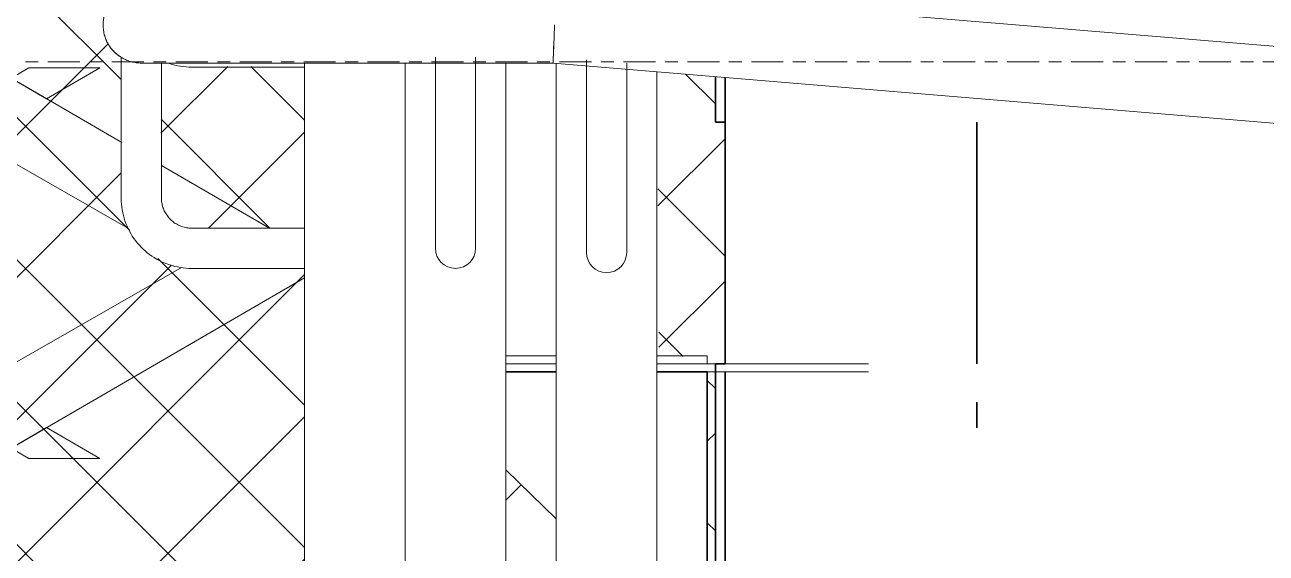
# Model space of a CAD drawing. Header units: millimetres. Extents: x -187664 to 435448, y -313239 to 299894.
# Drawn here: x 126510 to 127127, y -294141 to -293878 of the extents above; entities that cross this region are included whole.
import ezdxf

# ---------------------------------------------------------------- set-up
doc = ezdxf.new("R2010")
doc.units = ezdxf.units.MM
doc.linetypes.add('Centre', pattern=[31.749999999999996, 6.349999999999999, -4.7625, 15.875, -4.7625])
for name, color, linetype, lineweight in [('A-DOOR-E', 7, 'Continuous', 25), ('A-DOOR-HDLN', 7, 'Continuous', 9), ('A-FLOR-E', 7, 'Continuous', 35), ('A-FLOR-HRAL', 7, 'Continuous', 25), ('A-FLOR-LEVL', 7, 'Continuous', 35), ('A-GLAZ-CURT', 7, 'Continuous', 9), ('I-WALL-E', 7, 'Continuous', 35), ('WALL-E', 7, 'Continuous', 35)]:
    doc.layers.add(name, color=color, linetype=linetype, lineweight=lineweight)

# ---------------------------------------------------------------- blocks, each defined once
blk = doc.blocks.new('DPA_CP_Fence Type D - Fence Post Left w MRTA Logo-V182-2120-01 ENTRANCE 1 SECTION A')
at = {"layer": 'A-GLAZ-CURT'}
h = blk.add_hatch(dxfattribs=at)
h.set_pattern_fill('FP_20', style=0, pattern_type=2)
h.set_pattern_definition([(45, (-856827.505, 101450), (-35.35524713544582, 35.35543098320893), []), (135, (-856827.505, 101450), (-35.35524713544582, -35.35543098320893), [])])
h.paths.add_polyline_path([(-856634.2775673486, 102212.4035925977), (-856634.2775673486, 102215.4035925977), (-856601.1881364416, 102215.4035925977), (-856601.1881364416, 102232.4035925976), (-857151.1881364417, 102232.4035925976), (-857150.4701634285, 102212.4035925977), (-857134.2775673486, 102212.4035925977), (-857134.2775673486, 102215.4035925977), (-857100.4701634285, 102215.4035925977), (-857100.4701634285, 102212.4035925977), (-857084.2775673487, 102212.4035925977), (-857084.2775673487, 102215.4035925977), (-857050.4701634285, 102215.4035925977), (-857050.4701634285, 102212.4035925977), (-857034.2775673486, 102212.4035925977), (-857034.2775673486, 102215.4035925977), (-857000.4701634285, 102215.4035925977), (-857000.4701634285, 102212.4035925977), (-856984.2775673486, 102212.4035925977), (-856984.2775673486, 102215.4035925977), (-856950.4701634283, 102215.4035925977), (-856950.4701634283, 102212.4035925977), (-856934.2775673486, 102212.4035925977), (-856934.2775673486, 102215.4035925977), (-856900.4701634285, 102215.4035925977), (-856900.4701634285, 102212.4035925977), (-856884.2775673486, 102212.4035925977), (-856884.2775673486, 102215.4035925977), (-856850.4701634285, 102215.4035925977), (-856850.4701634285, 102212.4035925977), (-856834.2775673487, 102212.4035925977), (-856834.2775673487, 102215.4035925977), (-856800.4701634285, 102215.4035925977), (-856800.4701634285, 102212.4035925977), (-856784.2775673487, 102212.4035925977), (-856784.2775673487, 102215.4035925977), (-856750.4701634285, 102215.4035925977), (-856750.4701634285, 102212.4035925977), (-856734.2775673486, 102212.4035925977), (-856734.2775673486, 102215.4035925977), (-856700.4701634285, 102215.4035925977), (-856700.4701634285, 102212.4035925977), (-856684.2775673486, 102212.4035925977), (-856683.8183975342, 102215.4035925977), (-856650.4701634286, 102215.4035925977), (-856650.4701634286, 102212.4035925977), (-856639.8652611283, 102212.4035925977)])
h.paths.add_polyline_path([(-858042.3738653885, 102212.4035925977), (-858034.2775673486, 102212.4035925977), (-858034.2775673486, 102215.4035925977), (-858000.4701634285, 102215.4035925977), (-858000.4701634285, 102212.4035925977), (-857984.2775673487, 102212.4035925977), (-857984.2775673487, 102215.4035925977), (-857950.4701634285, 102215.4035925977), (-857950.4701634285, 102212.4035925977), (-857934.2775673486, 102212.4035925977), (-857934.2775673486, 102215.4035925977), (-857900.4701634285, 102215.4035925977), (-857900.4701634285, 102212.4035925977), (-857884.2775673486, 102212.4035925977), (-857884.2775673486, 102215.4035925977), (-857850.4701634285, 102215.4035925977), (-857850.4701634285, 102212.4035925977), (-857834.2775673486, 102212.4035925977), (-857834.2775673486, 102215.4035925977), (-857800.4701634286, 102215.4035925977), (-857800.4701634286, 102212.4035925977), (-857784.2775673486, 102212.4035925977), (-857784.2775673486, 102215.4035925977), (-857750.4701634285, 102215.4035925977), (-857750.4701634285, 102212.4035925977), (-857734.2775673486, 102212.4035925977), (-857734.2775673486, 102215.4035925977), (-857700.4701634285, 102215.4035925977), (-857700.4701634285, 102212.4035925977), (-857684.2775673487, 102212.4035925977), (-857684.2775673487, 102215.4035925977), (-857650.4701634285, 102215.4035925977), (-857650.4701634285, 102212.4035925977), (-857634.2775673486, 102212.4035925977), (-857634.2775673486, 102215.4035925977), (-857629.4988286843, 102215.4035925977), (-857629.4988286843, 102232.4035925976), (-858097.6338179386, 102232.4035925976), (-858097.6338179386, 102212.4035925977), (-858088.0479411649, 102212.4035925977)])
h.paths.add_polyline_path([(-856501.1881364415, 102212.4035925977), (-856476.1881364415, 102212.4035925977), (-856476.1881364415, 102232.4035925976), (-856501.1881364415, 102232.4035925976), (-856501.1881364415, 102219.1142443662)])
h.paths.add_polyline_path([(-856392.3450252684, 102212.4035925977), (-856392.3450252684, 102232.4035925976), (-856426.1881364416, 102232.4035925976), (-856426.1881364416, 102212.4035925977)])
h.paths.add_polyline_path([(-857234.2775673486, 102212.4035925977), (-857234.2775673486, 102215.4035925977), (-857201.1881364417, 102215.4035925977), (-857201.1881364417, 102232.4035925976), (-857527.8988286845, 102232.4035925976), (-857527.8988286845, 102215.4035925977), (-857500.4701634283, 102215.4035925977), (-857500.4701634283, 102212.4035925977), (-857484.2775673486, 102212.4035925977), (-857484.2775673486, 102215.4035925977), (-857450.4701634285, 102215.4035925977), (-857450.4701634285, 102212.4035925977), (-857434.2775673486, 102212.4035925977), (-857434.2775673486, 102215.4035925977), (-857400.4701634285, 102215.4035925977), (-857400.4701634285, 102212.4035925977), (-857384.2775673487, 102212.4035925977), (-857384.2775673487, 102215.4035925977), (-857350.4701634285, 102215.4035925977), (-857350.4701634285, 102212.4035925977), (-857334.2775673486, 102212.4035925977), (-857334.2775673486, 102215.4035925977), (-857300.4701634285, 102215.4035925977), (-857300.4701634285, 102212.4035925977), (-857284.2775673486, 102212.4035925977), (-857284.2775673486, 102215.4035925977), (-857250.4701634285, 102215.4035925977), (-857250.4701634285, 102212.4035925977)])
h.paths.add_polyline_path([(-856742.4165152344, 102282.4035925976), (-856601.1881364416, 102282.4035925976), (-856601.1881364416, 102447.4035925977), (-856663.4381364415, 102447.9931073135), (-856669.1702295474, 102449.5184980291), (-856678.2984558155, 102454.8154021467), (-856683.8522670118, 102459.9917830488), (-856688.7319101536, 102467.4979455961), (-856690.8483904795, 102473.5402818405), (-856691.6881364415, 102479.8763882947), (-856692.1881364415, 102482.4035925979), (-856692.1881364415, 102552.3327734198), (-856695.6231652842, 102554.9685637551), (-856698.6426191134, 102558.9035925977), (-856700.5407271411, 102563.4860307407), (-856701.1881364416, 102573.3211544546), (-856701.1881364416, 102824.4035925977), (-857151.1881364417, 102824.4035925977), (-857151.1881364417, 102282.4035925976), (-856976.8180822968, 102282.4035925976)])
h.paths.add_polyline_path([(-857445.6212164216, 102282.4035925976), (-857201.1881364417, 102282.4035925976), (-857201.1881364417, 102824.4035925977), (-857527.8988286845, 102824.4035925977), (-857527.8988286845, 102282.4035925976)])
h.paths.add_polyline_path([(-858097.6338179386, 102282.4035925976), (-857629.4988286843, 102282.4035925976), (-857629.4988286843, 102824.4035925977), (-858097.6338179386, 102824.4035925977), (-858097.6338179386, 102345.0337947114)])
h.paths.add_polyline_path([(-856501.1881364415, 102282.4035925976), (-856476.1881364415, 102282.4035925976), (-856476.1881364415, 102323.0064257137), (-856501.1881364415, 102347.3376171424), (-856501.1881364415, 102345.0337947114)])
h.paths.add_polyline_path([(-856401.1881364415, 102282.4035925976), (-856397.1881364416, 102282.4035925976), (-856397.1881364416, 102395.9999999999), (-856401.1881364415, 102395.9999999999), (-856401.1881364415, 102345.0337947114)])
h.paths.add_polyline_path([(-856827.5042234219, 102352.9999999408), (-856899.4025573735, 102352.9999999586), (-857066.476353018, 102449.9999999999), (-856899.3298253735, 102546.9999999586), (-856827.5042234219, 102546.9999999586), (-856996.3295828198, 102449.9999999826), (-856899.3298253735, 102394.2679908229)])
h.paths.add_polyline_path([(-856392.3450252684, 102399.9999999999), (-856392.3450252684, 102519.9999999999), (-856397.1881364416, 102519.9999999999), (-856397.1881364416, 102542.6885430982), (-856426.1881364416, 102545.1052097649), (-856425.1881364415, 102403.9999999999), (-856401.1881364415, 102403.179562384), (-856401.1881364415, 102399.9999999999), (-856397.1881364416, 102399.9999999999)])
h.paths.add_polyline_path([(-856657.1881364414, 102464.4746604096), (-856657.1881364414, 102467.4035925977), (-856601.1881364416, 102467.4035925977), (-856601.1881364416, 102547.4035925977), (-856663.2641191791, 102547.9467988688), (-856672.1881364415, 102549.4035925977), (-856672.6881364416, 102482.4035925979), (-856675.1170686297, 102482.4035925979), (-856670.9018602158, 102475.9061187906), (-856670.3894346048, 102472.8392346138), (-856664.5970560557, 102469.3168893179), (-856663.685609795, 102466.7337809286), (-856659.2063432871, 102466.0638466356)])
h.paths.add_polyline_path([(-856392.3450252684, 102580.4166666666), (-856392.3450252684, 102792.2849505004), (-856426.1881364416, 102795.1052097648), (-856426.1881364416, 102583.236925931), (-856409.408482552, 102581.8386214402)])
h.paths.add_polyline_path([(-856663.1881364415, 102587.4035925977), (-856601.1881364416, 102587.4035925977), (-856601.1881364416, 102647.4035925978), (-856663.1881364415, 102647.4035925978), (-856663.1881364415, 102596.8728954017)])
h.paths.add_polyline_path([(-856657.1881364416, 102664.4746604096), (-856657.1881364416, 102667.4035925978), (-856601.1881364416, 102667.4035925978), (-856601.1881364416, 102697.4035925977), (-856663.1881364415, 102697.4035925977), (-856663.1881364415, 102666.7678248859), (-856659.2063432871, 102666.0638466356)])
h.paths.add_polyline_path([(-856657.1881364416, 102714.4746604096), (-856657.1881364416, 102717.4035925977), (-856601.1881364416, 102717.4035925977), (-856601.1881364416, 102720.3202592644), (-856663.1881364415, 102720.3202592644), (-856663.1881364415, 102716.7678248858), (-856659.2063432875, 102716.0638466356)])
h.paths.add_polyline_path([(-856657.1881364414, 102739.4746604096), (-856657.1881364414, 102742.4035925978), (-856601.1881364416, 102742.4035925978), (-856601.1881364416, 102797.4035925977), (-856663.1881364415, 102797.4035925977), (-856663.1881364415, 102741.7678248859), (-856659.2063432871, 102741.0638466356), (-856657.701509377, 102739.8789030172)])
h.paths.add_polyline_path([(-857151.1881364417, 102862.4035925976), (-856701.1881364416, 102862.4035925977), (-856701.1881364416, 103074.4035925976), (-857151.1881364417, 103074.4035925976), (-857151.1881364417, 102974.6315464372)])
h.paths.add_polyline_path([(-856625.2157317032, 102862.4035925976), (-856601.1881364416, 102862.4035925976), (-856601.1881364416, 102897.4035925978), (-856663.1881364415, 102897.4035925978), (-856663.1881364415, 102862.4035925977), (-856657.1881364416, 102862.4035925977)])
h.paths.add_polyline_path([(-857629.4988286843, 102862.4035925976), (-857629.4988286843, 103074.4035925976), (-858097.6338179386, 103074.4035925976), (-858097.6338179386, 102862.4035925976), (-857680.022783484, 102862.4035925976)])
h.paths.add_polyline_path([(-857527.8988286845, 102862.4035925976), (-857201.1881364417, 102862.4035925976), (-857201.1881364417, 103074.4035925976), (-857527.8988286845, 103074.4035925976), (-857527.8988286845, 102974.6315464372)])
h.paths.add_polyline_path([(-856392.3450252684, 102862.4035925976), (-856392.3450252684, 102980.2433559216), (-856426.1881364416, 102983.0636151861), (-856426.1881364416, 102862.4035925976)])
h.paths.add_polyline_path([(-856657.1881364416, 102914.4746604096), (-856657.1881364416, 102917.4035925977), (-856601.1881364416, 102917.4035925977), (-856601.1881364416, 102970.3202592644), (-856663.1881364415, 102970.3202592644), (-856663.1881364415, 102916.7678248858), (-856659.2063432875, 102916.0638466356)])
h.paths.add_polyline_path([(-856657.1881364416, 102989.4746604096), (-856657.1881364416, 102992.4035925978), (-856601.1881364416, 102992.4035925978), (-856601.1881364416, 103074.4035925976), (-856663.1881364415, 103074.4035925976), (-856663.1881364415, 102991.7678248858), (-856659.2063432875, 102991.0638466356), (-856657.701509377, 102989.8789030171)])
h.paths.add_polyline_path([(-856392.3450252684, 103030.4166666666), (-856392.3450252684, 103074.4035925976), (-856431.1881364416, 103074.4035925976), (-856431.1881364416, 103033.6535925977)])
h.paths.add_polyline_path([(-856551.1881364416, 103037.4035925977), (-856521.1881364416, 103037.4035925977), (-856521.1881364416, 103074.4035925976), (-856551.1881364416, 103074.4035925976)])
h.paths.add_polyline_path([(-858022.5023533303, 103112.4035925976), (-857629.4988286843, 103112.4035925976), (-857629.4988286843, 103262.4035925976), (-858097.6338179386, 103262.4035925976), (-858097.6338179386, 103112.4035925976), (-858039.3994141768, 103112.4035925976)])
h.paths.add_polyline_path([(-856521.1881364416, 103112.4035925976), (-856521.1881364416, 103262.4035925976), (-856551.1881364416, 103262.4035925976), (-856551.1881364416, 103112.4035925976)])
h.paths.add_polyline_path([(-856431.1881364416, 103112.4035925976), (-856392.3450252684, 103112.4035925976), (-856392.3450252684, 103262.4035925976), (-856431.1881364416, 103262.4035925976), (-856431.1881364416, 103226.4706471275)])
h.paths.add_polyline_path([(-857151.1881364417, 103112.4035925976), (-856601.1881364416, 103112.4035925977), (-856601.1881364416, 103262.4035925976), (-857151.1881364417, 103262.4035925976)])
h.paths.add_polyline_path([(-857445.6212164216, 103112.4035925976), (-857201.1881364417, 103112.4035925976), (-857201.1881364417, 103262.4035925976), (-857527.8988286845, 103262.4035925976), (-857527.8988286845, 103112.4035925976)])
h.paths.add_polyline_path([(-858095.9302248292, 103312.4035925976), (-857629.4988286843, 103312.4035925976), (-857629.4988286843, 103400.1316524975), (-858027.7266824772, 103399.4656676416), (-858041.6367556398, 103397.3905162079), (-858063.0601329114, 103388.1665324189), (-858079.1564549507, 103373.6458175754), (-858089.7913262139, 103357.7108588397), (-858095.9302248292, 103340.3271353987), (-858097.6338179386, 103312.4035925976)])
h.paths.add_polyline_path([(-856392.3450252684, 103312.4035925976), (-856392.3450252684, 103400.1316524975), (-856431.1881364416, 103400.1316524975), (-856431.1881364416, 103312.4035925976)])
h.paths.add_polyline_path([(-857527.8988286845, 103312.4035925976), (-856521.1881364416, 103312.4035925976), (-856521.1881364416, 103400.1316524975), (-857527.8988286845, 103400.1316524975), (-857527.8988286845, 103352.3901974727)])
at = {"layer": 'A-GLAZ-CURT', "color": 7}
for p, q in [((-856827.505341682, 102546.9999999409), (-856688.5501817889, 102467.1621690125)), ((-856691.8473947044, 102509.9562303607), (-856755.6797396826, 102546.9999999586)), ((-856738.0434200885, 102547.0000000897), (-856746.8375812266, 102541.9086309059)), ((-856702.7707810411, 102547.0000000897), (-856738.0434200885, 102547.0000000897)), ((-856729.1888944036, 102531.6621250691), (-856702.7707810411, 102547.0000000897)), ((-856746.8375812266, 102541.9086309059), (-856729.1888944036, 102531.6621250691)), ((-856618.5223880189, 102467.4035925977), (-856672.1881364414, 102498.5473900023)), ((-856662.3089106147, 102447.9149693089), (-856827.5053416342, 102352.9999999408)), ((-856755.6070076828, 102352.9999999586), (-856601.1881364415, 102442.6527815712)), ((-856729.1888944036, 102368.3378749307), (-856746.8375812266, 102358.0913690939)), ((-856702.7707810411, 102352.9999999101), (-856729.1888944036, 102368.3378749307)), ((-856746.8375812266, 102358.0913690939), (-856738.0434200885, 102352.9999999101)), ((-856738.0434200885, 102352.9999999101), (-856702.7707810411, 102352.9999999101))]:
    blk.add_line(p, q, dxfattribs=at)
blk = doc.blocks.new('Railing - RL7_Baluster Post-V202-2120-01 ENTRANCE 1 SECTION A')
at = {"layer": 'A-FLOR-HRAL', "color": 7, "lineweight": 9}
for p, q in [((-856601.1881364417, 102135.3202592643), (-856601.1881364417, 102549.4035925977)), ((-856601.1881364417, 102139.486925931), (-856601.1881364417, 102549.4035925977)), ((-856551.1881364417, 102549.4035925977), (-856551.1881364417, 102135.3202592643)), ((-856551.1881364417, 102139.486925931), (-856551.1881364417, 102549.4035925977))]:
    blk.add_line(p, q, dxfattribs=at)
blk = doc.blocks.new('Railing - RL7_Baluster Post-V203-2120-01 ENTRANCE 1 SECTION A')
at = {"layer": 'A-FLOR-HRAL', "color": 7, "lineweight": 9}
for p, q in [((-856601.1881364417, 102547.4035925977), (-856657.1881364416, 102547.4035925977)), ((-856601.1881364417, 102035.3202592643), (-856601.1881364417, 102549.4035925977)), ((-856601.1881364417, 102039.486925931), (-856601.1881364417, 102549.4035925977)), ((-856551.1881364417, 102549.4035925977), (-856551.1881364417, 102035.3202592643)), ((-856551.1881364417, 102039.486925931), (-856551.1881364417, 102549.4035925977))]:
    blk.add_line(p, q, dxfattribs=at)
at = {"layer": 'A-FLOR-HRAL', "color": 7, "lineweight": 9, "flags": 128}
blk.add_lwpolyline([(-856657.1881364416, 102547.4035925979), (-856658.5877631381, 102547.4315888648), (-856659.9851507305, 102547.5155328773), (-856661.3780636967, 102547.655290343), (-856662.7642736731, 102547.8506376797), (-856664.1415630194, 102548.1012623735), (-856665.5077283664, 102548.4067634781), (-856666.8605841413, 102548.766652257), (-856668.1979660632, 102549.180352965)], dxfattribs=at)
blk = doc.blocks.new('Railing - RL7_Baluster Post-V207-2120-01 ENTRANCE 1 SECTION A')
at = {"layer": 'A-FLOR-HRAL', "color": 7, "lineweight": 9}
for p, q in [((-856601.1881364417, 102212.4035925977), (-856601.1881364417, 102549.4035925976)), ((-856601.1881364417, 102212.4035925977), (-856601.1881364417, 102549.4035925976)), ((-856551.1881364417, 102549.4035925976), (-856551.1881364417, 102212.4035925977)), ((-856551.1881364417, 102212.4035925977), (-856551.1881364417, 102549.4035925976))]:
    blk.add_line(p, q, dxfattribs=at)
blk = doc.blocks.new('Railing - RL7_Baluster Post-V208-2120-01 ENTRANCE 1 SECTION A')
at = {"layer": 'A-FLOR-HRAL', "color": 7, "lineweight": 9}
for p, q in [((-856601.1881364417, 102208.236925931), (-856601.1881364417, 102549.4035925976)), ((-856601.1881364417, 102211.2437039533), (-856601.1881364417, 102549.4035925976)), ((-856551.1881364417, 102549.4035925976), (-856551.1881364417, 102208.236925931)), ((-856551.1881364417, 102212.4035925977), (-856551.1881364417, 102549.4035925976))]:
    blk.add_line(p, q, dxfattribs=at)
blk = doc.blocks.new('Railing - RL7_Baluster Post-V209-2120-01 ENTRANCE 1 SECTION A')
at = {"layer": 'A-FLOR-HRAL', "color": 7, "lineweight": 9}
for p, q in [((-856692.1881364416, 102482.4035925979), (-856692.1881364416, 102552.3327734198)), ((-856672.1881364417, 102549.4352590642), (-856672.1881364417, 102482.4035925979)), ((-856601.1881364417, 101937.4035925976), (-856601.1881364417, 102549.4035925977)), ((-856601.1881364417, 101937.4035925976), (-856601.1881364417, 102549.4035925977)), ((-856551.1881364417, 102549.4035925977), (-856551.1881364417, 102007.4035925976)), ((-856551.1881364417, 102007.4035925976), (-856551.1881364417, 102549.4035925977)), ((-856657.1881364416, 102467.4035925977), (-856601.1881364417, 102467.4035925977)), ((-856601.1881364417, 102457.4035925977), (-856601.1881364417, 102466.0638466356)), ((-856601.1881364417, 102466.0638466356), (-856601.1881364417, 102457.4035925977)), ((-856601.1881364417, 102457.4035925977), (-856601.1881364417, 102448.7433385599)), ((-856601.1881364417, 102448.7433385599), (-856601.1881364417, 102457.4035925977)), ((-856601.1881364417, 102447.4035925977), (-856657.1881364416, 102447.4035925977))]:
    blk.add_line(p, q, dxfattribs=at)
at = {"layer": 'A-FLOR-HRAL', "color": 7, "lineweight": 9, "flags": 128}
for points in [[(-856657.1881364416, 102447.4035925979), (-856658.5877631381, 102447.4315888648), (-856659.9851507305, 102447.5155328773), (-856661.3780636967, 102447.655290343), (-856662.7642736731, 102447.8506376797), (-856664.1415630194, 102448.1012623734), (-856665.5077283664, 102448.4067634781), (-856666.8605841413, 102448.766652257), (-856668.1979660632, 102449.180352965), (-856669.5177346062, 102449.6472037692), (-856670.8177784223, 102450.1664578078), (-856672.0960177189, 102450.7372843852), (-856673.3504075855, 102451.3587703006), (-856674.578941266, 102452.0299213092), (-856675.7796533688, 102452.7496637124), (-856676.9506230104, 102453.5168460761), (-856678.0899768893, 102454.3302410719), (-856679.1958922822, 102455.1885474416), (-856680.2665999606, 102456.090392078), (-856681.3003870203, 102457.034332222), (-856682.295599623, 102458.0188577707), (-856683.2506456407, 102459.0423936935), (-856684.1639972031, 102460.1033025509), (-856685.0341931429, 102461.1998871154), (-856685.8598413321, 102462.3303930854), (-856686.6396209098, 102463.4930118925), (-856687.3722843952, 102464.6858835947), (-856688.0566596825, 102465.9070998518), (-856688.6916519178, 102467.1547069782), (-856689.2762452485, 102468.4267090687), (-856689.8095044504, 102469.7210711912), (-856690.2905764224, 102471.0357226425), (-856690.7186915516, 102472.3685602608), (-856691.0931649457, 102473.7174517901), (-856691.4133975267, 102475.0802392917), (-856691.6788769912, 102476.4547425964), (-856691.8891786283, 102477.8387627921), (-856692.0439660003, 102479.2300857416), (-856692.1429914807, 102480.6264856252), (-856692.1860966496, 102482.0257285009), (-856692.1881364415, 102482.4035925979)], [(-856672.1881364415, 102482.4035925979), (-856672.1761380414, 102481.8037525851), (-856672.140162036, 102481.2048721883), (-856672.0802659793, 102480.6079094885), (-856671.9965456922, 102480.0138194987), (-856671.8891351091, 102479.423552636), (-856671.7582060643, 102478.8380532015), (-856671.6039680162, 102478.2582578694), (-856671.4266677127, 102477.6850941887), (-856671.2265887967, 102477.1194790988), (-856671.0040513516, 102476.5623174633), (-856670.7594113899, 102476.0145006219), (-856670.4930602832, 102475.4769049648), (-856670.2054241367, 102474.9503905302), (-856669.8969631067, 102474.4357996291), (-856669.5681706652, 102473.933955497), (-856669.2195728099, 102473.4456609775), (-856668.8517272228, 102472.9716972376), (-856668.4652223787, 102472.5128225183), (-856668.0606766026, 102472.0697709212), (-856667.6387370817, 102471.6432512344), (-856667.2000788291, 102471.2339457983), (-856666.7454036045, 102470.8425094144), (-856666.2754387911, 102470.4695682974), (-856665.7909362327, 102470.1157190734), (-856665.2926710296, 102469.7815278258), (-856664.7814403, 102469.4675291892), (-856664.2580619041, 102469.1742254946), (-856663.7233731357, 102468.9020859652), (-856663.1782293827, 102468.6515459663), (-856662.6235027587, 102468.4230063084), (-856662.0600807081, 102468.2168326062), (-856661.488864586, 102468.0333546936), (-856660.9107682164, 102467.8728660961), (-856660.3267164299, 102467.7356235614), (-856659.737643585, 102467.6218466481), (-856659.1444920726, 102467.531717375), (-856658.5482108084, 102467.4653799298), (-856657.9497537155, 102467.4229404383), (-856657.3500781974, 102467.4044667945), (-856657.1881364416, 102467.4035925979)]]:
    blk.add_lwpolyline(points, dxfattribs=at)
blk = doc.blocks.new('Railing - RL7_Baluster Post-V210-2120-01 ENTRANCE 1 SECTION A')
at = {"layer": 'A-FLOR-HRAL', "color": 7, "lineweight": 9}
for p, q in [((-856536.1881364417, 102482.4035925979), (-856536.1881364417, 102552.3327734199)), ((-856516.1881364416, 102552.3327734199), (-856516.1881364416, 102482.4035925979)), ((-856551.1881364417, 101937.4035925976), (-856551.1881364417, 102549.4035925977)), ((-856551.1881364417, 102007.4035925976), (-856551.1881364417, 102549.4035925977)), ((-856501.1881364417, 102549.4035925977), (-856501.1881364417, 102007.4035925976)), ((-856501.1881364417, 101937.4035925976), (-856501.1881364417, 102549.4035925977))]:
    blk.add_line(p, q, dxfattribs=at)
at = {"layer": 'A-FLOR-HRAL', "color": 7, "lineweight": 9, "flags": 128}
for points in [[(-856536.1881364417, 102457.4035925979), (-856536.1881364417, 102457.4235899314), (-856536.1881364417, 102457.4835499403), (-856536.1881364417, 102457.5833767016), (-856536.1881364417, 102457.7229105135), (-856536.1881364417, 102457.9019281519), (-856536.1881364417, 102458.1201432266), (-856536.1881364417, 102458.3772066401), (-856536.1881364417, 102458.6727071458), (-856536.1881364417, 102459.0061720059), (-856536.1881364417, 102459.3770677478), (-856536.1881364417, 102459.7848010174), (-856536.1881364417, 102460.2287195284), (-856536.1881364417, 102460.708113106), (-856536.1881364417, 102461.2222148226), (-856536.1881364417, 102461.7702022252), (-856536.1881364417, 102462.3511986508), (-856536.1881364417, 102462.9642746291), (-856536.1881364417, 102463.6084493694), (-856536.1881364417, 102464.2826923294), (-856536.1881364417, 102464.9859248642), (-856536.1881364417, 102465.7170219519), (-856536.1881364417, 102466.4748139929), (-856536.1881364417, 102467.2580886818), (-856536.1881364417, 102468.0655929461), (-856536.1881364417, 102468.8960349512), (-856536.1881364417, 102469.7480861671), (-856536.1881364417, 102470.6203834935), (-856536.1881364417, 102471.511531441), (-856536.1881364417, 102472.4201043627), (-856536.1881364417, 102473.344648736), (-856536.1881364417, 102474.2836854869), (-856536.1881364417, 102475.2357123571), (-856536.1881364417, 102476.1992063066), (-856536.1881364417, 102477.1726259506), (-856536.1881364417, 102478.1544140254), (-856536.1881364417, 102479.1429998794), (-856536.1881364417, 102480.1368019863), (-856536.1881364417, 102481.1342304745), (-856536.1881364417, 102482.1336896714), (-856536.1881364417, 102482.4035925979)], [(-856516.1881364416, 102482.4035925979), (-856516.1881364416, 102481.4038592432), (-856516.1881364416, 102480.4057252487), (-856516.1881364416, 102479.4107874157), (-856516.1881364416, 102478.4206374325), (-856516.1881364416, 102477.436859328), (-856516.1881364416, 102476.4610269372), (-856516.1881364416, 102475.4947013838), (-856516.1881364416, 102474.5394285825), (-856516.1881364416, 102473.596736766), (-856516.1881364416, 102472.6681340402), (-856516.1881364416, 102471.7551059713), (-856516.1881364416, 102470.8591132093), (-856516.1881364416, 102469.9815891518), (-856516.1881364416, 102469.1239376499), (-856516.1881364416, 102468.287530763), (-856516.1881364416, 102467.4737065638), (-856516.1881364416, 102466.6837669974), (-856516.1881364416, 102465.9189757986), (-856516.1881364416, 102465.1805564701), (-856516.1881364416, 102464.4696903254), (-856516.1881364416, 102463.7875145986), (-856516.1881364416, 102463.1351206254), (-856516.1881364416, 102462.513552097), (-856516.1881364416, 102461.9238033904), (-856516.1881364416, 102461.3668179777), (-856516.1881364416, 102460.8434869168), (-856516.1881364416, 102460.3546474258), (-856516.1881364416, 102459.9010815435), (-856516.1881364416, 102459.4835148786), (-856516.1881364416, 102459.1026154487), (-856516.1881364416, 102458.7589926117), (-856516.1881364416, 102458.4531960907), (-856516.1881364416, 102458.1857150949), (-856516.1881364416, 102457.956977537), (-856516.1881364416, 102457.7673493482), (-856516.1881364416, 102457.6171338931), (-856516.1881364416, 102457.5065714845), (-856516.1881364416, 102457.4358389985), (-856516.1881364416, 102457.4050495922)]]:
    blk.add_lwpolyline(points, dxfattribs=at)
at = {"layer": 'A-FLOR-HRAL', "color": 7, "lineweight": 9}
blk.add_arc((-856526.1881364417, 102457.4035925977), 10.00000000001756, 180.0000000000417, 359.9999999999579, dxfattribs=at)
blk = doc.blocks.new('Railing - RL7_Baluster Post-17914660-2120-01 ENTRANCE 1 SECTION A')
at = {"layer": 'A-FLOR-HRAL', "color": 7, "lineweight": 9}
for p, q in [((-856461.1881364417, 102480.3202592646), (-856461.1881364417, 102550.9612104239)), ((-856476.1881364416, 101887.4035925976), (-856476.1881364416, 102549.2720519467)), ((-856476.1881364416, 102007.4035925976), (-856476.1881364416, 102549.2720519467)), ((-856441.1881364417, 102549.2945437572), (-856441.1881364417, 102480.3202592646)), ((-856426.1881364416, 102545.1109374707), (-856426.1881364416, 102003.236925931)), ((-856426.1881364416, 101933.236925931), (-856426.1881364416, 102545.1109374707))]:
    blk.add_line(p, q, dxfattribs=at)
at = {"layer": 'A-FLOR-HRAL', "color": 7, "lineweight": 9, "flags": 128}
for points in [[(-856461.1881364417, 102455.3202592646), (-856461.1881364417, 102455.340256598), (-856461.1881364417, 102455.400216607), (-856461.1881364417, 102455.5000433682), (-856461.1881364417, 102455.6395771802), (-856461.1881364417, 102455.8185948185), (-856461.1881364417, 102456.0368098933), (-856461.1881364417, 102456.2938733068), (-856461.1881364417, 102456.5893738125), (-856461.1881364417, 102456.9228386726), (-856461.1881364417, 102457.2937344145), (-856461.1881364417, 102457.7014676841), (-856461.1881364417, 102458.1453861951), (-856461.1881364417, 102458.6247797726), (-856461.1881364417, 102459.1388814892), (-856461.1881364417, 102459.6868688918), (-856461.1881364417, 102460.2678653175), (-856461.1881364417, 102460.8809412958), (-856461.1881364417, 102461.525116036), (-856461.1881364417, 102462.199358996), (-856461.1881364417, 102462.9025915309), (-856461.1881364417, 102463.6336886185), (-856461.1881364417, 102464.3914806596), (-856461.1881364417, 102465.1747553485), (-856461.1881364417, 102465.9822596127), (-856461.1881364417, 102466.8127016179), (-856461.1881364417, 102467.6647528337), (-856461.1881364417, 102468.5370501602), (-856461.1881364417, 102469.4281981076), (-856461.1881364417, 102470.3367710294), (-856461.1881364417, 102471.2613154026), (-856461.1881364417, 102472.2003521536), (-856461.1881364417, 102473.1523790238), (-856461.1881364417, 102474.1158729733), (-856461.1881364417, 102475.0892926173), (-856461.1881364417, 102476.0710806921), (-856461.1881364417, 102477.0596665461), (-856461.1881364417, 102478.053468653), (-856461.1881364417, 102479.0508971412), (-856461.1881364417, 102480.0503563381), (-856461.1881364417, 102480.3202592646)], [(-856441.1881364417, 102480.3202592646), (-856441.1881364417, 102479.3205259099), (-856441.1881364417, 102478.3223919153), (-856441.1881364417, 102477.3274540823), (-856441.1881364417, 102476.3373040992), (-856441.1881364417, 102475.3535259947), (-856441.1881364417, 102474.3776936039), (-856441.1881364417, 102473.4113680505), (-856441.1881364417, 102472.4560952492), (-856441.1881364417, 102471.5134034327), (-856441.1881364417, 102470.5848007068), (-856441.1881364417, 102469.6717726379), (-856441.1881364417, 102468.775779876), (-856441.1881364417, 102467.8982558185), (-856441.1881364417, 102467.0406043165), (-856441.1881364417, 102466.2041974297), (-856441.1881364417, 102465.3903732305), (-856441.1881364417, 102464.6004336641), (-856441.1881364417, 102463.8356424653), (-856441.1881364417, 102463.0972231368), (-856441.1881364417, 102462.3863569921), (-856441.1881364417, 102461.7041812653), (-856441.1881364417, 102461.0517872921), (-856441.1881364417, 102460.4302187637), (-856441.1881364417, 102459.840470057), (-856441.1881364417, 102459.2834846444), (-856441.1881364417, 102458.7601535835), (-856441.1881364417, 102458.2713140924), (-856441.1881364417, 102457.8177482102), (-856441.1881364417, 102457.4001815453), (-856441.1881364417, 102457.0192821154), (-856441.1881364417, 102456.6756592783), (-856441.1881364417, 102456.3698627573), (-856441.1881364417, 102456.1023817616), (-856441.1881364417, 102455.8736442037), (-856441.1881364417, 102455.6840160148), (-856441.1881364417, 102455.5338005598), (-856441.1881364417, 102455.4232381511), (-856441.1881364417, 102455.3525056652), (-856441.1881364417, 102455.3217162588)]]:
    blk.add_lwpolyline(points, dxfattribs=at)
at = {"layer": 'A-FLOR-HRAL', "color": 7, "lineweight": 9}
blk.add_arc((-856451.1881364416, 102455.3202592644), 10.00000000011693, 180.0000000000417, 359.9999999999579, dxfattribs=at)
blk = doc.blocks.new('Railing - Railing-14391909-2120-01 ENTRANCE 1 SECTION A')
at = {"layer": 'A-FLOR-HRAL', "color": 7, "lineweight": 9}
for p, q in [((-850627.3450252685, 102099.9999999999), (-856476.1881364416, 102587.4035925977)), ((-856682.1881364417, 102549.4035925977), (-856477.7687304358, 102549.4035925977)), ((-856477.7687304358, 102549.4035925977), (-850627.3450252685, 102061.8682838337))]:
    blk.add_line(p, q, dxfattribs=at)
blk.add_open_spline([(-856682.1881364422, 102587.4035925978), (-856685.5022360308, 102587.4041707684), (-856692.1324992086, 102585.6271738495), (-856699.4117173743, 102578.3470869919), (-856701.1881364423, 102571.7197181764), (-856701.1881364417, 102568.4035925976)], degree=3, dxfattribs=at)
for points, knots in [([(-856701.1881364417, 102568.4035925977), (-856701.1881364417, 102566.7455298083), (-856700.7515527966, 102563.4296041986), (-856698.8317233984, 102558.7942750371), (-856695.9066385907, 102554.9833982376), (-856693.4591291194, 102553.0382025948), (-856692.2302652098, 102552.273793802)], [0, 0, 0, 0, 0.08333333333333333, 0.1666666666666667, 0.25, 0.3227446773574368, 0.3227446773574368, 0.3227446773574368, 0.3227446773574368]), ([(-856682.1881364416, 102549.4035925976), (-856682.5999688809, 102549.4035925976), (-856683.4236337597, 102549.4307322727), (-856684.6696167268, 102549.5526864857), (-856685.9050749468, 102549.755363174), (-856687.1093108109, 102550.0378944385), (-856688.2918716029, 102550.3990704609), (-856689.4634720335, 102550.8373445416), (-856690.6041943658, 102551.3508402524), (-856691.6951645105, 102551.9373574998), (-856692.743966243, 102552.5943893029), (-856694.1016258704, 102553.560676995), (-856695.3528025255, 102554.6562534087), (-856696.4766849673, 102555.8670785516), (-856697.5365808874, 102557.1494521684), (-856698.6903434262, 102558.8764194249), (-856699.788512596, 102561.1118191691), (-856700.8640446705, 102564.2586578701), (-856701.1807831292, 102566.7455298083), (-856701.1881364416, 102568.4035925976)], [-0.5, -0.5, -0.5, -0.5, -0.4791666666666667, -0.4583333333333334, -0.4375, -0.4166666666666667, -0.3958333333333334, -0.375, -0.3541666666666666, -0.3333333333333333, -0.3125, -0.2916666666666666, -0.25, -0.2291666666666667, -0.2083333333333333, -0.1666666666666667, -0.125, -0.08333333333333333, 0, 0, 0, 0]), ([(-856476.9784334387, 102568.4035925977), (-856477.0458670721, 102566.7454020758), (-856477.1860358558, 102563.4296634872), (-856477.3779380148, 102558.7942591254), (-856477.5437037089, 102554.8148555973), (-856477.7131574003, 102550.7386494891), (-856477.7687583077, 102549.4041750951), (-856477.7687304355, 102549.4035925977)], [0, 0, 0, 0, 0.08333333333333333, 0.1666666666666667, 0.25, 0.3333333333333333, 0.5, 0.5, 0.5, 0.5]), ([(-856477.7415534353, 102550.0545271162), (-856477.7236780934, 102550.4837773574), (-856477.6442892066, 102552.3933522264), (-856477.3934525808, 102558.4602168435), (-856477.1133007057, 102565.0872115539), (-856476.978433439, 102568.4035925976)], [0.5833333333333334, 0.5833333333333334, 0.5833333333333334, 0.5833333333333334, 0.6666666666666667, 0.8333333333333334, 1, 1, 1, 1])]:
    blk.add_open_spline(points, degree=3, knots=knots, dxfattribs=at)
at = {"color": 7}
for name in ['Railing - RL7_Baluster Post-V207-2120-01 ENTRANCE 1 SECTION A', 'Railing - RL7_Baluster Post-V208-2120-01 ENTRANCE 1 SECTION A', 'Railing - RL7_Baluster Post-V202-2120-01 ENTRANCE 1 SECTION A', 'Railing - RL7_Baluster Post-V203-2120-01 ENTRANCE 1 SECTION A', 'Railing - RL7_Baluster Post-V209-2120-01 ENTRANCE 1 SECTION A', 'Railing - RL7_Baluster Post-V210-2120-01 ENTRANCE 1 SECTION A', 'Railing - RL7_Baluster Post-17914660-2120-01 ENTRANCE 1 SECTION A']:
    blk.add_blockref(name, (0, 0), dxfattribs=at)
blk = doc.blocks.new('DPA-STOP LOG-SIDE-GLASS LIFT - SIDE POST-17713085-2120-01 ENTRANCE 1 SECTION A')
at = {"layer": 'A-DOOR-E', "color": 7, "lineweight": 9}
for p, q in [((-856476.1881364416, 102403.9999999999), (-856501.1881364417, 102403.9999999999)), ((-856501.1881364417, 102403.9999999999), (-856476.1881364416, 102403.9999999999)), ((-856401.1881364416, 102403.9999999999), (-856426.1881364416, 102403.9999999999)), ((-856426.1881364416, 102403.9999999999), (-856401.1881364416, 102403.9999999999)), ((-856421.1881364417, 102403.9999999999), (-856425.1881364416, 102403.9999999999)), ((-856425.1881364416, 102403.9999999999), (-856421.1881364417, 102403.9999999999)), ((-856421.1881364417, 102403.9999999999), (-856425.1881364416, 102403.9999999999)), ((-856425.1881364416, 102403.9999999999), (-856421.1881364417, 102403.9999999999)), ((-856421.1881364417, 102403.9999999999), (-856414.2599332114, 102403.9999999999)), ((-856414.2599332114, 102403.9999999999), (-856421.1881364417, 102403.9999999999)), ((-856421.1881364417, 102403.9999999999), (-856414.2599332114, 102403.9999999999)), ((-856414.2599332114, 102403.9999999999), (-856421.1881364417, 102403.9999999999)), ((-856401.1881364416, 102399.9999999999), (-856401.1881364416, 102403.9999999999)), ((-856401.1881364416, 102403.9999999999), (-856401.1881364416, 102399.9999999999)), ((-856551.1881364417, 102399.9999999999), (-856551.1881364417, 102395.9999999999)), ((-856551.1881364417, 102399.9999999999), (-856551.1881364417, 102395.9999999999)), ((-856476.1881364416, 102399.9999999999), (-856501.1881364417, 102399.9999999999)), ((-856501.1881364417, 102399.9999999999), (-856476.1881364416, 102399.9999999999)), ((-856476.1881364416, 102399.9999999999), (-856501.1881364417, 102399.9999999999)), ((-856501.1881364417, 102399.9999999999), (-856476.1881364416, 102399.9999999999)), ((-856476.1881364416, 102395.9999999999), (-856501.1881364417, 102395.9999999999)), ((-856501.1881364417, 102395.9999999999), (-856476.1881364416, 102395.9999999999)), ((-856401.1881364416, 102399.9999999999), (-856426.1881364416, 102399.9999999999)), ((-856426.1881364416, 102399.9999999999), (-856401.1881364416, 102399.9999999999)), ((-856401.1881364416, 102399.9999999999), (-856426.1881364416, 102399.9999999999)), ((-856426.1881364416, 102399.9999999999), (-856401.1881364416, 102399.9999999999)), ((-856401.1881364416, 102395.9999999999), (-856426.1881364416, 102395.9999999999)), ((-856426.1881364416, 102395.9999999999), (-856401.1881364416, 102395.9999999999)), ((-856421.1881364417, 102399.9999999999), (-856425.1881364416, 102399.9999999999)), ((-856425.1881364416, 102399.9999999999), (-856421.1881364417, 102399.9999999999)), ((-856421.1881364417, 102399.9999999999), (-856425.1881364416, 102399.9999999999)), ((-856425.1881364416, 102399.9999999999), (-856421.1881364417, 102399.9999999999)), ((-856421.1881364417, 102399.9999999999), (-856414.2599332114, 102399.9999999999)), ((-856414.2599332114, 102399.9999999999), (-856421.1881364417, 102399.9999999999)), ((-856421.1881364417, 102399.9999999999), (-856414.2599332114, 102399.9999999999)), ((-856414.2599332114, 102399.9999999999), (-856421.1881364417, 102399.9999999999))]:
    blk.add_line(p, q, dxfattribs=at)
at = {"layer": 'A-DOOR-E', "color": 7}
for p, q in [((-856476.1881364416, 102395.9999999999), (-856501.1881364417, 102395.9999999999)), ((-856501.1881364417, 102395.9999999999), (-856476.1881364416, 102395.9999999999)), ((-856476.1881364416, 102395.9999999999), (-856501.1881364417, 102395.9999999999)), ((-856501.1881364417, 102395.9999999999), (-856476.1881364416, 102395.9999999999)), ((-856401.1881364416, 102395.9999999999), (-856426.1881364416, 102395.9999999999)), ((-856426.1881364416, 102395.9999999999), (-856401.1881364416, 102395.9999999999)), ((-856401.1881364416, 102395.9999999999), (-856426.1881364416, 102395.9999999999)), ((-856426.1881364416, 102395.9999999999), (-856401.1881364416, 102395.9999999999)), ((-856401.1881364416, 102250.0128514274), (-856401.1881364416, 102395.9999999999)), ((-856401.1881364416, 102395.9999999999), (-856401.1881364416, 102250.0128514274)), ((-856401.1881364416, 102250.0128514274), (-856401.1881364416, 102395.9999999999)), ((-856401.1881364416, 102395.9999999999), (-856401.1881364416, 102250.0128514274)), ((-856501.1881364417, 102347.3376171424), (-856476.1881364416, 102323.0064257137)), ((-856476.1881364416, 102323.0064257137), (-856501.1881364417, 102347.3376171424)), ((-856501.1881364417, 102347.3376171424), (-856476.1881364416, 102323.0064257137)), ((-856476.1881364416, 102323.0064257137), (-856501.1881364417, 102347.3376171424))]:
    blk.add_line(p, q, dxfattribs=at)
at = {"layer": 'A-DOOR-HDLN', "color": 7}
for p, q in [((-856501.1881364417, 102403.9999999999), (-856496.1881364416, 102403.9999999999)), ((-856496.1881364416, 102403.9999999999), (-856501.1881364417, 102403.9999999999)), ((-856496.1881364416, 102403.9999999999), (-856476.1881364416, 102403.9999999999)), ((-856476.1881364416, 102403.9999999999), (-856496.1881364416, 102403.9999999999))]:
    blk.add_line(p, q, dxfattribs=at)
blk = doc.blocks.new('DPA-STOP LOG-CORNER-GLASS LIFT - CORNER-17686075-2120-01 ENTRANCE 1 SECTION A')
at = {"layer": 'A-DOOR-E', "color": 7, "lineweight": 9}
for p, q in [((-856476.1881364416, 102403.9999999999), (-856501.1881364417, 102403.9999999999)), ((-856501.1881364417, 102403.9999999999), (-856476.1881364416, 102403.9999999999)), ((-856401.1881364416, 102403.9999999999), (-856426.1881364416, 102403.9999999999)), ((-856426.1881364416, 102403.9999999999), (-856401.1881364416, 102403.9999999999)), ((-856421.1881364417, 102403.9999999999), (-856425.1881364416, 102403.9999999999)), ((-856425.1881364416, 102403.9999999999), (-856421.1881364417, 102403.9999999999)), ((-856421.1881364417, 102403.9999999999), (-856425.1881364416, 102403.9999999999)), ((-856425.1881364416, 102403.9999999999), (-856421.1881364417, 102403.9999999999)), ((-856421.1881364417, 102403.9999999999), (-856414.2599332114, 102403.9999999999)), ((-856414.2599332114, 102403.9999999999), (-856421.1881364417, 102403.9999999999)), ((-856421.1881364417, 102403.9999999999), (-856414.2599332114, 102403.9999999999)), ((-856414.2599332114, 102403.9999999999), (-856421.1881364417, 102403.9999999999)), ((-856401.1881364416, 102403.9999999999), (-856401.1881364416, 102399.9999999999)), ((-856401.1881364416, 102399.9999999999), (-856401.1881364416, 102403.9999999999)), ((-856551.1881364417, 102395.9999999999), (-856551.1881364417, 102399.9999999999)), ((-856551.1881364417, 102395.9999999999), (-856551.1881364417, 102399.9999999999)), ((-856476.1881364416, 102399.9999999999), (-856501.1881364417, 102399.9999999999)), ((-856501.1881364417, 102399.9999999999), (-856476.1881364416, 102399.9999999999)), ((-856476.1881364416, 102399.9999999999), (-856501.1881364417, 102399.9999999999)), ((-856501.1881364417, 102399.9999999999), (-856476.1881364416, 102399.9999999999)), ((-856476.1881364416, 102395.9999999999), (-856501.1881364417, 102395.9999999999)), ((-856501.1881364417, 102395.9999999999), (-856476.1881364416, 102395.9999999999)), ((-856401.1881364416, 102399.9999999999), (-856426.1881364416, 102399.9999999999)), ((-856426.1881364416, 102399.9999999999), (-856397.1881364417, 102399.9999999999)), ((-856401.1881364416, 102399.9999999999), (-856426.1881364416, 102399.9999999999)), ((-856426.1881364416, 102399.9999999999), (-856401.1881364416, 102399.9999999999)), ((-856397.1881364417, 102395.9999999999), (-856426.1881364416, 102395.9999999999)), ((-856426.1881364416, 102395.9999999999), (-856401.1881364416, 102395.9999999999)), ((-856421.1881364417, 102399.9999999999), (-856425.1881364416, 102399.9999999999)), ((-856425.1881364416, 102399.9999999999), (-856421.1881364417, 102399.9999999999)), ((-856421.1881364417, 102399.9999999999), (-856425.1881364416, 102399.9999999999)), ((-856425.1881364416, 102399.9999999999), (-856421.1881364417, 102399.9999999999)), ((-856421.1881364417, 102399.9999999999), (-856414.2599332114, 102399.9999999999)), ((-856414.2599332114, 102399.9999999999), (-856421.1881364417, 102399.9999999999)), ((-856421.1881364417, 102399.9999999999), (-856414.2599332114, 102399.9999999999)), ((-856414.2599332114, 102399.9999999999), (-856421.1881364417, 102399.9999999999)), ((-856397.1881364417, 102399.9999999999), (-856401.1881364416, 102399.9999999999)), ((-856401.1881364416, 102395.9999999999), (-856397.1881364417, 102395.9999999999)), ((-856397.1881364417, 102399.9999999999), (-856321.1607391624, 102399.9999999999)), ((-856392.3450252685, 102399.9999999999), (-856397.1881364417, 102399.9999999999)), ((-856397.1881364417, 102399.9999999999), (-856397.1881364417, 102395.9999999999)), ((-856397.1881364417, 102395.9999999999), (-856397.1881364417, 102399.9999999999)), ((-856397.1881364417, 102395.9999999999), (-856392.3450252685, 102395.9999999999)), ((-856321.1607391624, 102395.9999999999), (-856397.1881364417, 102395.9999999999))]:
    blk.add_line(p, q, dxfattribs=at)
at = {"layer": 'A-DOOR-E', "color": 7}
for p, q in [((-856501.1881364417, 102395.9999999999), (-856476.1881364416, 102395.9999999999)), ((-856476.1881364416, 102395.9999999999), (-856501.1881364417, 102395.9999999999)), ((-856426.1881364416, 102395.9999999999), (-856401.1881364416, 102395.9999999999)), ((-856401.1881364416, 102395.9999999999), (-856426.1881364416, 102395.9999999999)), ((-856401.1881364416, 102395.9999999999), (-856401.1881364416, 102250.0128514274)), ((-856401.1881364416, 102250.0128514274), (-856401.1881364416, 102395.9999999999)), ((-856397.1881364417, 102249.9999999999), (-856397.1881364417, 102399.9999999999)), ((-856397.1881364417, 102399.9999999999), (-856392.3450252685, 102399.9999999999)), ((-856392.3450252685, 102399.9999999999), (-856397.1881364417, 102399.9999999999)), ((-856397.1881364417, 102399.9999999999), (-856397.1881364417, 102249.9999999999)), ((-856476.1881364416, 102323.0064257137), (-856501.1881364417, 102347.3376171424)), ((-856501.1881364417, 102347.3376171424), (-856476.1881364416, 102323.0064257137))]:
    blk.add_line(p, q, dxfattribs=at)
at = {"layer": 'A-DOOR-HDLN', "color": 7}
for p, q in [((-856501.1881364417, 102403.9999999999), (-856476.1881364416, 102403.9999999999)), ((-856496.1881364416, 102403.9999999999), (-856501.1881364417, 102403.9999999999)), ((-856476.1881364416, 102403.9999999999), (-856496.1881364416, 102403.9999999999))]:
    blk.add_line(p, q, dxfattribs=at)
blk = doc.blocks.new('DPA-STOP LOG-CORNER-GLASS LIFT - CORNER-17713086-2120-01 ENTRANCE 1 SECTION A')
at = {"layer": 'A-DOOR-E', "color": 7, "lineweight": 9}
for p, q in [((-856476.1881364416, 102403.9999999999), (-856501.1881364417, 102403.9999999999)), ((-856501.1881364417, 102403.9999999999), (-856476.1881364416, 102403.9999999999)), ((-856401.1881364416, 102403.9999999999), (-856426.1881364416, 102403.9999999999)), ((-856426.1881364416, 102403.9999999999), (-856401.1881364416, 102403.9999999999)), ((-856421.1881364417, 102403.9999999999), (-856425.1881364416, 102403.9999999999)), ((-856425.1881364416, 102403.9999999999), (-856421.1881364417, 102403.9999999999)), ((-856421.1881364417, 102403.9999999999), (-856425.1881364416, 102403.9999999999)), ((-856425.1881364416, 102403.9999999999), (-856421.1881364417, 102403.9999999999)), ((-856421.1881364417, 102403.9999999999), (-856414.2599332114, 102403.9999999999)), ((-856414.2599332114, 102403.9999999999), (-856421.1881364417, 102403.9999999999)), ((-856421.1881364417, 102403.9999999999), (-856414.2599332114, 102403.9999999999)), ((-856414.2599332114, 102403.9999999999), (-856421.1881364417, 102403.9999999999)), ((-856401.1881364416, 102399.9999999999), (-856401.1881364416, 102403.9999999999)), ((-856401.1881364416, 102403.9999999999), (-856401.1881364416, 102399.9999999999)), ((-856551.1881364417, 102399.9999999999), (-856551.1881364417, 102395.9999999999)), ((-856551.1881364417, 102399.9999999999), (-856551.1881364417, 102395.9999999999)), ((-856476.1881364416, 102399.9999999999), (-856501.1881364417, 102399.9999999999)), ((-856501.1881364417, 102399.9999999999), (-856476.1881364416, 102399.9999999999)), ((-856476.1881364416, 102399.9999999999), (-856501.1881364417, 102399.9999999999)), ((-856501.1881364417, 102399.9999999999), (-856476.1881364416, 102399.9999999999)), ((-856476.1881364416, 102395.9999999999), (-856501.1881364417, 102395.9999999999)), ((-856501.1881364417, 102395.9999999999), (-856476.1881364416, 102395.9999999999)), ((-856397.1881364417, 102399.9999999999), (-856426.1881364416, 102399.9999999999)), ((-856426.1881364416, 102399.9999999999), (-856401.1881364416, 102399.9999999999)), ((-856401.1881364416, 102399.9999999999), (-856426.1881364416, 102399.9999999999)), ((-856426.1881364416, 102399.9999999999), (-856401.1881364416, 102399.9999999999)), ((-856401.1881364416, 102395.9999999999), (-856426.1881364416, 102395.9999999999)), ((-856426.1881364416, 102395.9999999999), (-856397.1881364417, 102395.9999999999)), ((-856421.1881364417, 102399.9999999999), (-856425.1881364416, 102399.9999999999)), ((-856425.1881364416, 102399.9999999999), (-856421.1881364417, 102399.9999999999)), ((-856421.1881364417, 102399.9999999999), (-856425.1881364416, 102399.9999999999)), ((-856425.1881364416, 102399.9999999999), (-856421.1881364417, 102399.9999999999)), ((-856421.1881364417, 102399.9999999999), (-856414.2599332114, 102399.9999999999)), ((-856414.2599332114, 102399.9999999999), (-856421.1881364417, 102399.9999999999)), ((-856421.1881364417, 102399.9999999999), (-856414.2599332114, 102399.9999999999)), ((-856414.2599332114, 102399.9999999999), (-856421.1881364417, 102399.9999999999)), ((-856401.1881364416, 102399.9999999999), (-856397.1881364417, 102399.9999999999)), ((-856397.1881364417, 102395.9999999999), (-856401.1881364416, 102395.9999999999)), ((-856397.1881364417, 102399.9999999999), (-856392.3450252685, 102399.9999999999)), ((-856392.3450252685, 102399.9999999999), (-856397.1881364417, 102399.9999999999)), ((-856397.1881364417, 102395.9999999999), (-856397.1881364417, 102399.9999999999)), ((-856397.1881364417, 102399.9999999999), (-856397.1881364417, 102395.9999999999))]:
    blk.add_line(p, q, dxfattribs=at)
at = {"layer": 'A-DOOR-E', "color": 7}
for p, q in [((-856476.1881364416, 102395.9999999999), (-856501.1881364417, 102395.9999999999)), ((-856501.1881364417, 102395.9999999999), (-856476.1881364416, 102395.9999999999)), ((-856401.1881364416, 102395.9999999999), (-856426.1881364416, 102395.9999999999)), ((-856426.1881364416, 102395.9999999999), (-856401.1881364416, 102395.9999999999)), ((-856401.1881364416, 102250.0128514274), (-856401.1881364416, 102395.9999999999)), ((-856401.1881364416, 102395.9999999999), (-856401.1881364416, 102250.0128514274)), ((-856392.3450252685, 102399.9999999999), (-856397.1881364417, 102399.9999999999)), ((-856397.1881364417, 102399.9999999999), (-856397.1881364417, 102249.9999999999)), ((-856397.1881364417, 102249.9999999999), (-856397.1881364417, 102399.9999999999)), ((-856397.1881364417, 102399.9999999999), (-856392.3450252685, 102399.9999999999)), ((-856501.1881364417, 102347.3376171424), (-856476.1881364416, 102323.0064257137)), ((-856476.1881364416, 102323.0064257137), (-856501.1881364417, 102347.3376171424))]:
    blk.add_line(p, q, dxfattribs=at)
at = {"layer": 'A-DOOR-HDLN', "color": 7}
for p, q in [((-856501.1881364417, 102403.9999999999), (-856496.1881364416, 102403.9999999999)), ((-856476.1881364416, 102403.9999999999), (-856501.1881364417, 102403.9999999999)), ((-856496.1881364416, 102403.9999999999), (-856476.1881364416, 102403.9999999999))]:
    blk.add_line(p, q, dxfattribs=at)

msp = doc.modelspace()

# ---------------------------------------------------------------- linework, layer by layer
at = {"layer": 'A-FLOR-E', "color": 7}
for p, q in [((126853.0657207537, -293904.0554686086), (126853.0657207537, -293926.7529596834)), ((126853.0657207537, -293904.0554686086), (126853.0657207537, -293926.7529596834)), ((126857.9088319269, -293926.7529596834), (126853.0657207537, -293926.7529596834)), ((126853.0657207537, -293926.7529596834), (126857.9088319269, -293926.7529596834))]:
    msp.add_line(p, q, dxfattribs=at)
at = {"layer": 'A-FLOR-LEVL', "color": 7, "linetype": 'Centre', "lineweight": 9}
msp.add_line((80346.07376918494, -293896.7529596834), (142186.1124555169, -293896.7529596834), dxfattribs=at)
at = {"layer": 'I-WALL-E', "color": 7}
for p, q in [((126857.9088319269, -294046.7529596834), (126857.9088319269, -293904.4585234089)), ((126857.9088319269, -294046.7529596834), (126857.9088319269, -293926.7529596834)), ((126982.9088319271, -294046.7529596834), (126982.9088319271, -293926.7529596834)), ((126982.9088319271, -294046.7529596834), (126982.9088319271, -293926.7529596834)), ((126857.9088319269, -294446.3362930168), (126857.9088319269, -294050.7529596834)), ((126982.9088319271, -294078.5787448923), (126982.9088319271, -294065.8253288577)), ((126982.9088319271, -294078.5787448923), (126982.9088319271, -294065.8253288577))]:
    msp.add_line(p, q, dxfattribs=at)
at = {"layer": 'WALL-E', "color": 7}
for p, q in [((126982.9088319271, -294046.7529596834), (126982.9088319271, -293926.7529596834)), ((126982.9088319271, -294046.7529596834), (126982.9088319271, -293926.7529596834)), ((126982.9088319271, -294078.5787448923), (126982.9088319271, -294065.8253288577)), ((126982.9088319271, -294078.5787448923), (126982.9088319271, -294065.8253288577))]:
    msp.add_line(p, q, dxfattribs=at)

# ---------------------------------------------------------------- block references
at = {"layer": 'A-DOOR-E', "color": 7}
for name in ['DPA-STOP LOG-SIDE-GLASS LIFT - SIDE POST-17713085-2120-01 ENTRANCE 1 SECTION A', 'DPA-STOP LOG-SIDE-GLASS LIFT - SIDE POST-17713085-2120-01 ENTRANCE 1 SECTION A', 'DPA-STOP LOG-CORNER-GLASS LIFT - CORNER-17686075-2120-01 ENTRANCE 1 SECTION A', 'DPA-STOP LOG-CORNER-GLASS LIFT - CORNER-17713086-2120-01 ENTRANCE 1 SECTION A']:
    msp.add_blockref(name, (983250.2538571953, -396446.7529596833), dxfattribs=at)
at = {"layer": 'A-FLOR-HRAL', "color": 7, "lineweight": 9}
msp.add_blockref('Railing - Railing-14391909-2120-01 ENTRANCE 1 SECTION A', (983250.2538571953, -396446.7529596833), dxfattribs=at)
at = {"layer": 'A-GLAZ-CURT', "color": 7}
msp.add_blockref('DPA_CP_Fence Type D - Fence Post Left w MRTA Logo-V182-2120-01 ENTRANCE 1 SECTION A', (983250.2538571953, -396446.7529596833), dxfattribs=at)

doc.saveas('drawing.dxf')
